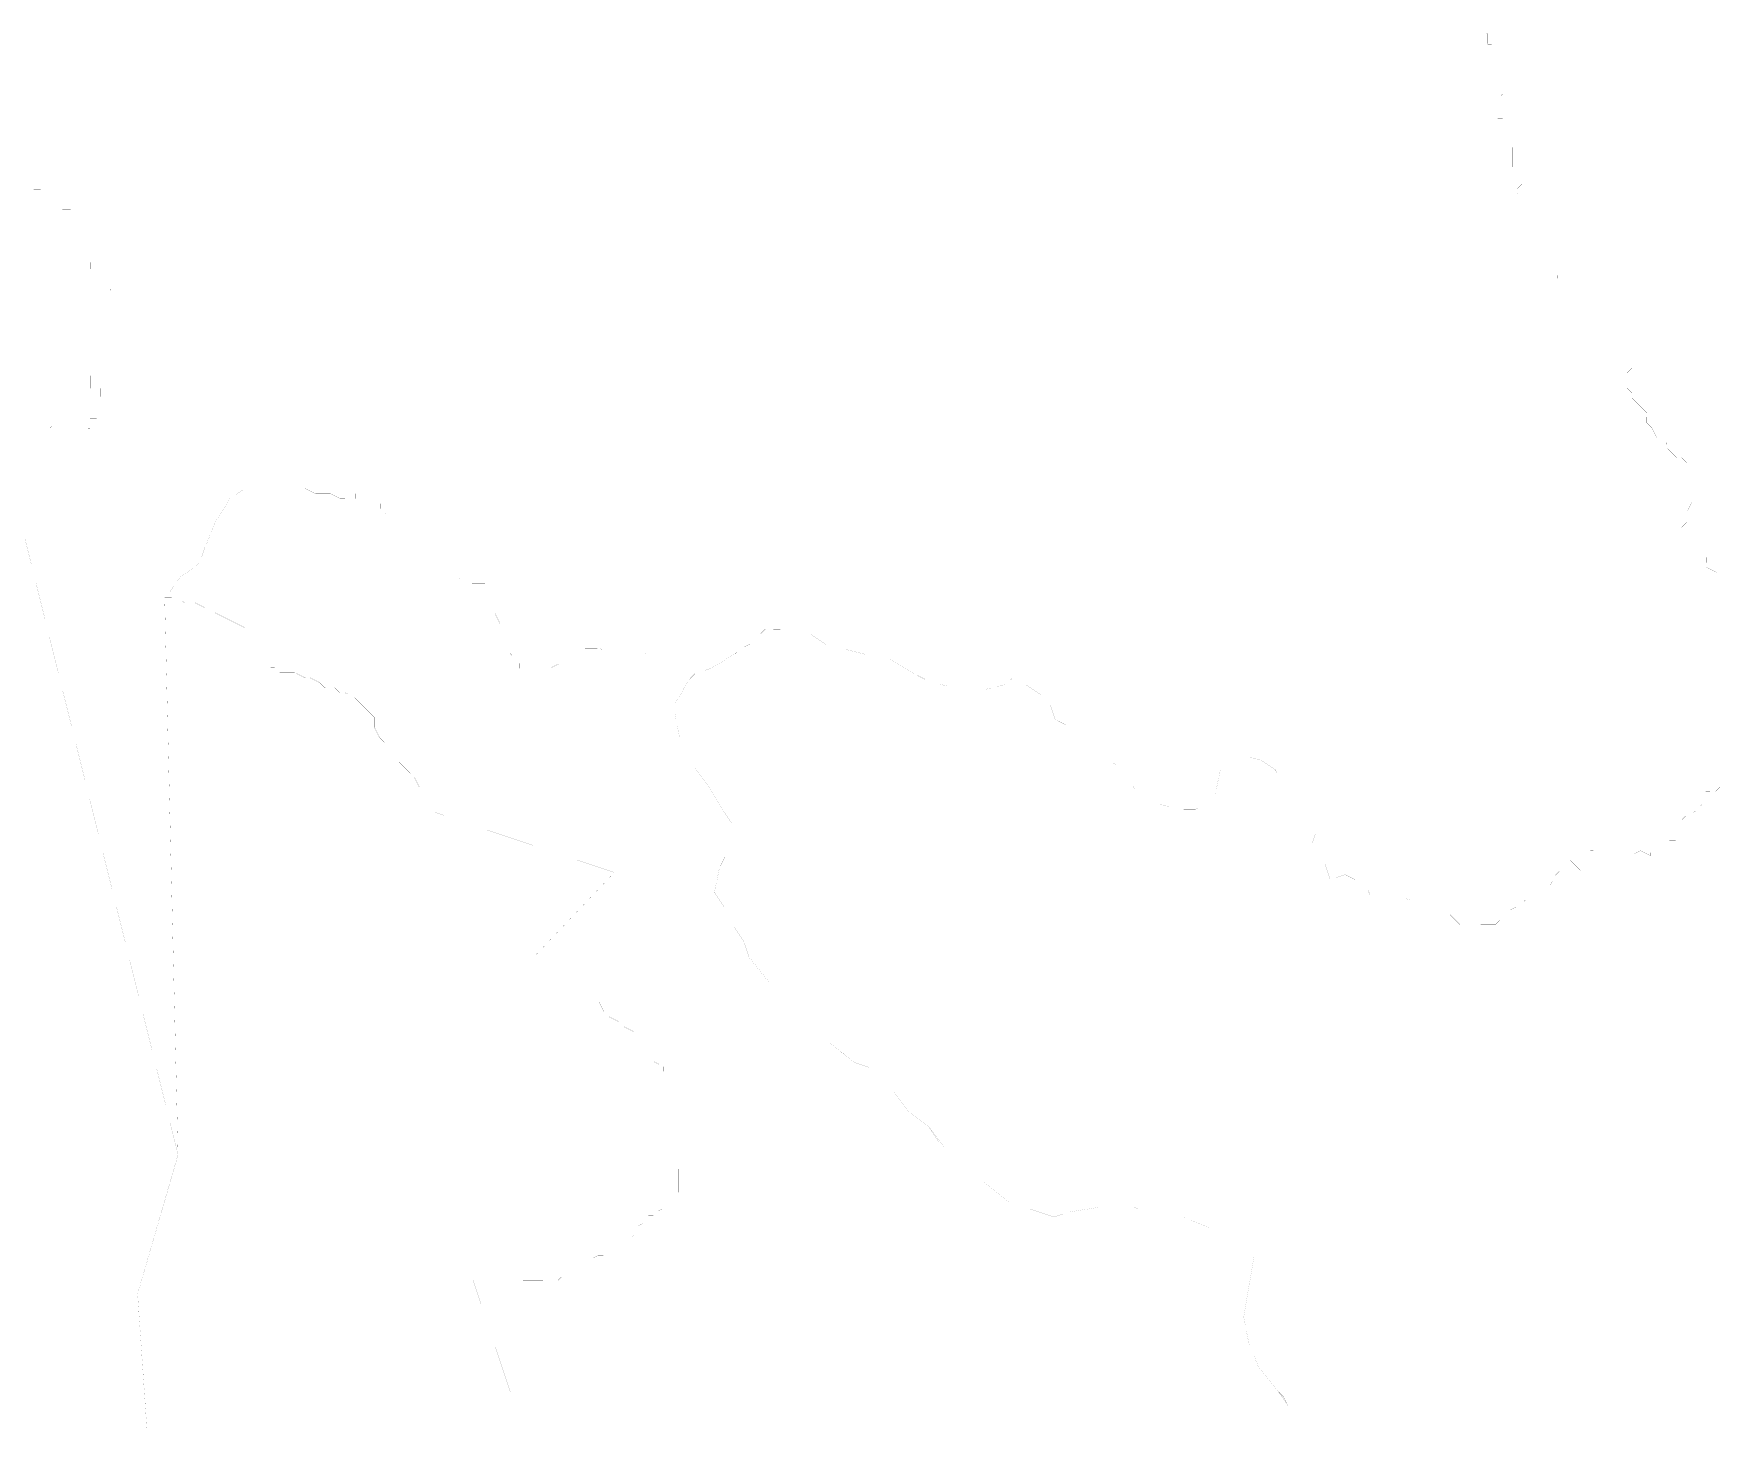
# Model space of a CAD drawing. Header units: metres. Extents: x 561401 to 594056, y 8460144 to 8508504.
# Drawn here: x 575356 to 581632, y 8495844 to 8500997 of the extents above; entities that cross this region are included whole.
import ezdxf

# ---------------------------------------------------------------- set-up
doc = ezdxf.new("R2010")
doc.units = ezdxf.units.M
doc.layers.add('1.2. AFECTADOS BASE GRAFICA SUNARP', color=150, linetype='Continuous')
doc.layers.add('1.2. BASE GRAFICA SUNARP', color=150, linetype='Continuous')

msp = doc.modelspace()

# ---------------------------------------------------------------- linework, layer by layer
at = {"layer": '1.2. AFECTADOS BASE GRAFICA SUNARP', "color": 64, "linetype": 'Continuous', "lineweight": -3, "const_width": 0.2}
for points in [[(575342.1, 8499535.5), (575379.3, 8499535.4), (575416.4, 8499535.3), (575453.7, 8499572.1), (575490.8, 8499572), (575490.7, 8499535.1), (575527.8, 8499535), (575565, 8499534.8), (575565.1, 8499571.8), (575602.2, 8499571.7), (575602.3, 8499608.6), (575602.4, 8499645.5), (575602.6, 8499682.4), (575565.4, 8499682.5), (575565.6, 8499756.3), (575602.8, 8499756.2), (575602.9, 8499793.1), (575603, 8499830), (575603.1, 8499866.9), (575640.2, 8499866.8), (575640.3, 8499903.7), (575640.4, 8499940.7), (575640.5, 8499977.6), (575640.6, 8500014.5), (575640.8, 8500051.4), (575603.7, 8500088.4), (575566.7, 8500125.4), (575566.8, 8500162.3), (575529.7, 8500199.4), (575529.8, 8500236.3), (575529.9, 8500273.2), (575492.8, 8500273.3), (575492.9, 8500310.2), (575493, 8500347.1), (575455.9, 8500347.2), (575418.8, 8500384.2), (575381.8, 8500421.3), (575344.6, 8500421.4)], [(575777.1, 8495806.5), (575741.5, 8496323.3), (575891.5, 8496839.5), (575267.3, 8499351.1)], [(580085.4, 8495756.8), (580011.5, 8495904.7), (579993.1, 8495941.6), (579974.6, 8495960.2), (579900.6, 8496052.6), (579863.7, 8496145), (579845.4, 8496237.3), (579864.3, 8496348), (579883.2, 8496458.7), (579827.7, 8496514.2), (579716.4, 8496569.9), (579623.7, 8496607.1), (579549.4, 8496607.3), (579438.1, 8496644.6), (579308.1, 8496644.9), (579196.6, 8496626.8), (579140.8, 8496608.5), (579029.5, 8496645.8), (578973.8, 8496664.4), (578881.2, 8496738.5), (578825.6, 8496775.6), (578807.1, 8496794.1), (578733, 8496868.1), (578714.5, 8496886.6), (578677.5, 8496942.1), (578603.4, 8496997.7), (578547.9, 8497071.7), (578492.4, 8497127.2), (578455.3, 8497164.2), (578399.7, 8497182.8), (578307, 8497256.9), (578251.5, 8497312.4), (578214.5, 8497349.5), (578158.9, 8497405), (578084.8, 8497479), (578010.8, 8497571.5), (577992.4, 8497626.9), (577955.4, 8497682.4), (577918.5, 8497756.3), (577881.5, 8497811.8), (577900.4, 8497904), (577919.1, 8497940.9), (577937.7, 8497959.3), (577956.4, 8497996.3), (577956.5, 8498051.5), (577919.6, 8498107), (577864.1, 8498199.4), (577808.6, 8498273.4), (577753.2, 8498384.3), (577734.9, 8498476.6), (577735, 8498513.5), (577791, 8498605.6), (577809.6, 8498624), (577772.6, 8498642.6), (577772.7, 8498679.5), (577716.9, 8498679.7), (577679.8, 8498679.8), (577642.7, 8498679.9), (577624.1, 8498698.4), (577605.6, 8498698.4), (577587, 8498698.5), (577568.4, 8498698.6), (577549.8, 8498698.6), (577531.3, 8498698.7), (577512.7, 8498698.7), (577494.1, 8498698.8), (577457, 8498717.3), (577438.5, 8498717.4), (577419.9, 8498717.4), (577401.3, 8498717.5), (577382.7, 8498699.1), (577364.1, 8498699.2), (577345.6, 8498699.2), (577327, 8498699.3), (577326.9, 8498680.8), (577308.3, 8498662.4), (577271.1, 8498644.1), (577252.5, 8498625.7), (577233.9, 8498625.7), (577215.3, 8498625.8), (577178.2, 8498644.3), (577159.7, 8498644.4), (577159.7, 8498662.8), (577141.2, 8498681.3), (577122.7, 8498699.9), (577122.7, 8498718.3), (577104.2, 8498736.8), (577104.3, 8498755.3), (577104.3, 8498773.7), (577085.8, 8498792.2), (577085.9, 8498810.7), (577067.4, 8498847.7), (577067.5, 8498866.1), (577048.9, 8498866.2), (577048.9, 8498884.6), (577049, 8498903.1), (577030.4, 8498903.1), (577030.5, 8498921.6), (577030.5, 8498940), (577030.6, 8498958.5), (577012, 8498958.6), (576993.4, 8498958.6), (576974.9, 8498958.7), (576956.3, 8498958.7), (576937.8, 8498977.2), (576919.2, 8498977.3), (576900.6, 8498977.3), (576882, 8498977.4), (576863.5, 8498995.9), (576845, 8499014.4), (576845.1, 8499032.9), (576826.5, 8499051.4), (576826.6, 8499069.8), (576826.7, 8499088.3), (576808.1, 8499106.8), (576808.2, 8499125.2), (576789.6, 8499125.3), (576771.1, 8499143.8), (576734, 8499162.4), (576715.5, 8499180.9), (576696.9, 8499180.9), (576678.4, 8499199.4), (576659.8, 8499199.5), (576659.9, 8499218), (576641.4, 8499236.5), (576641.4, 8499254.9), (576622.9, 8499273.4), (576604.3, 8499273.5), (576567.2, 8499292), (576548.7, 8499292.1), (576548.6, 8499273.6), (576530, 8499273.7), (576492.9, 8499273.8), (576455.8, 8499292.4), (576400.1, 8499292.5), (576363, 8499311.1), (576325.8, 8499311.2), (576288.7, 8499311.3), (576270.1, 8499311.4), (576251.5, 8499311.4), (576233, 8499311.5), (576214.4, 8499311.5), (576195.8, 8499311.6), (576177.2, 8499311.6), (576140.1, 8499311.7), (576084.3, 8499275), (576028.3, 8499182.9), (575990.9, 8499090.7), (575972.2, 8499035.4), (575897.7, 8498980.2), (575860.4, 8498925), (575841.8, 8498906.6), (575841.8, 8498906.6), (575878.9, 8498906.5), (575916, 8498887.9), (575953.2, 8498887.8), (575990.2, 8498869.2), (576008.8, 8498869.2), (576027.3, 8498850.7), (576064.4, 8498832.1), (576101.5, 8498813.6), (576138.6, 8498795), (576157.1, 8498776.5), (576175.7, 8498758), (576212.7, 8498721), (576212.6, 8498702.5), (576231.2, 8498684), (576231.1, 8498665.5), (576231.1, 8498647.1), (576249.6, 8498647), (576268.1, 8498628.5), (576305.3, 8498628.4), (576323.9, 8498628.4), (576360.9, 8498609.8), (576379.5, 8498609.7), (576416.6, 8498591.2), (576435.1, 8498572.7), (576472.3, 8498572.6), (576490.8, 8498554.1), (576509.4, 8498554), (576546.5, 8498535.4), (576565, 8498516.9), (576583.5, 8498498.4), (576602, 8498479.9), (576620.5, 8498461.4), (576620.4, 8498424.5), (576638.9, 8498387.5), (576657.4, 8498369), (576657.4, 8498350.6), (576675.9, 8498332.1), (576694.4, 8498313.6), (576712.9, 8498295), (576731.4, 8498276.5), (576749.9, 8498258), (576768.5, 8498239.5), (576786.9, 8498202.6), (576805.4, 8498184), (576823.9, 8498147.1), (576823.9, 8498128.6), (576842.4, 8498110.1), (577510.3, 8497886.7), (577212.3, 8497573.9), (577249.3, 8497555.3), (577267.9, 8497536.8), (577304.9, 8497518.2), (577323.5, 8497499.7), (577360.6, 8497481.2), (577379.1, 8497462.7), (577416.1, 8497425.6), (577453.2, 8497407.1), (577471.7, 8497370.1), (577490.2, 8497351.6), (577527.3, 8497333), (577545.8, 8497314.5), (577582.9, 8497296), (577601.3, 8497259), (577619.8, 8497240.5), (577638.3, 8497203.5), (577656.8, 8497185), (577693.9, 8497166.5), (577693.8, 8497129.6), (577693.8, 8497111.1), (577693.6, 8497074.2), (577712.2, 8497055.7), (577712.1, 8497037.2), (577730.6, 8497000.3), (577730.5, 8496981.8), (577730.4, 8496944.9), (577748.9, 8496926.4), (577748.8, 8496889.5), (577748.8, 8496871), (577748.7, 8496834.1), (577748.5, 8496797.2), (577748.4, 8496760.3), (577748.3, 8496723.4), (577748.3, 8496705), (577748.2, 8496686.5), (577729.6, 8496668.1), (577711, 8496649.7), (577673.8, 8496631.4), (577655.1, 8496613), (577636.6, 8496613), (577636.5, 8496594.6), (577599.3, 8496576.2), (577580.6, 8496539.4), (577562, 8496521), (577543.4, 8496521), (577524.9, 8496539.5), (577506.4, 8496539.6), (577506.3, 8496521.1), (577506.3, 8496502.7), (577487.6, 8496484.3), (577469, 8496465.9), (577450.4, 8496465.9), (577413.2, 8496447.6), (577394.7, 8496447.6), (577376.1, 8496447.7), (577357.5, 8496429.3), (577338.9, 8496429.4), (577320.3, 8496411), (577320.2, 8496392.5), (577301.6, 8496374.1), (577283, 8496374.2), (577245.9, 8496374.3), (577208.7, 8496374.4), (577190.2, 8496374.4), (577171.6, 8496374.5), (577134.5, 8496374.6), (577115.9, 8496374.6), (577097.3, 8496356.3), (577078.7, 8496356.3), (577041.5, 8496356.4), (577004.5, 8496375), (576985.9, 8496375), (577243.6, 8495599.2)], [(577243.6, 8495599.2), (576985.9, 8496375), (577004.5, 8496375), (577041.5, 8496356.4), (577078.7, 8496356.3), (577097.3, 8496356.3), (577115.9, 8496374.6), (577134.5, 8496374.6), (577171.6, 8496374.5), (577190.2, 8496374.4), (577208.7, 8496374.4), (577245.9, 8496374.3), (577283, 8496374.2), (577301.6, 8496374.1), (577320.2, 8496392.5), (577320.3, 8496411), (577338.9, 8496429.4), (577357.5, 8496429.3), (577376.1, 8496447.7), (577394.7, 8496447.6), (577413.2, 8496447.6), (577450.4, 8496465.9), (577469, 8496465.9), (577487.6, 8496484.3), (577506.3, 8496502.7), (577506.3, 8496521.1), (577506.4, 8496539.6), (577524.9, 8496539.5), (577543.4, 8496521), (577562, 8496521), (577580.6, 8496539.4), (577599.3, 8496576.2), (577636.5, 8496594.6), (577636.6, 8496613), (577655.1, 8496613), (577673.8, 8496631.4), (577711, 8496649.7), (577729.6, 8496668.1), (577748.2, 8496686.5), (577748.3, 8496705), (577748.3, 8496723.4), (577748.4, 8496760.3), (577748.5, 8496797.2), (577748.7, 8496834.1), (577748.8, 8496871), (577748.8, 8496889.5), (577748.9, 8496926.4), (577730.4, 8496944.9), (577730.5, 8496981.8), (577730.6, 8497000.3), (577712.1, 8497037.2), (577712.2, 8497055.7), (577693.6, 8497074.2), (577693.8, 8497111.1), (577693.8, 8497129.6), (577693.9, 8497166.5), (577656.8, 8497185), (577638.3, 8497203.5), (577619.8, 8497240.5), (577601.3, 8497259), (577582.9, 8497296), (577545.8, 8497314.5), (577527.3, 8497333), (577490.2, 8497351.6), (577471.7, 8497370.1), (577453.2, 8497407.1), (577416.1, 8497425.6), (577379.1, 8497462.7), (577360.6, 8497481.2), (577323.5, 8497499.7), (577304.9, 8497518.2), (577267.9, 8497536.8), (577249.3, 8497555.3), (577212.3, 8497573.9), (577510.3, 8497886.7), (576842.4, 8498110.1), (576823.9, 8498128.6), (576823.9, 8498147.1), (576805.4, 8498184), (576786.9, 8498202.6), (576768.5, 8498239.5), (576749.9, 8498258), (576731.4, 8498276.5), (576712.9, 8498295), (576694.4, 8498313.6), (576675.9, 8498332.1), (576657.4, 8498350.6), (576657.4, 8498369), (576638.9, 8498387.5), (576620.4, 8498424.5), (576620.5, 8498461.4), (576602, 8498479.9), (576583.5, 8498498.4), (576565, 8498516.9), (576546.5, 8498535.4), (576509.4, 8498554), (576490.8, 8498554.1), (576472.3, 8498572.6), (576435.1, 8498572.7), (576416.6, 8498591.2), (576379.5, 8498609.7), (576360.9, 8498609.8), (576323.9, 8498628.4), (576305.3, 8498628.4), (576268.1, 8498628.5), (576249.6, 8498647), (576231.1, 8498647.1), (576231.1, 8498665.5), (576231.2, 8498684), (576212.6, 8498702.5), (576212.7, 8498721), (576175.7, 8498758), (576157.1, 8498776.5), (576138.6, 8498795), (576101.5, 8498813.6), (576064.4, 8498832.1), (576027.3, 8498850.7), (576008.8, 8498869.2), (575990.2, 8498869.2), (575953.2, 8498887.8), (575916, 8498887.9), (575878.9, 8498906.5), (575841.8, 8498906.6), (575891.5, 8496839.5), (575891.4, 8496839.6), (575891.4, 8496839.6), (575741.5, 8496323.3), (575777.1, 8495806.5)], [(581634.4, 8498224.9), (581615.7, 8498206.5), (581597.1, 8498188.1), (581560, 8498188.2), (581559.9, 8498169.8), (581541.2, 8498132.9), (581522.6, 8498114.5), (581485.4, 8498096.2), (581466.8, 8498077.8), (581466.7, 8498059.3), (581466.6, 8498022.4), (581448, 8498004), (581410.8, 8498004.2), (581373.7, 8498004.3), (581355.1, 8498004.3), (581355, 8497985.9), (581355, 8497967.4), (581354.9, 8497949), (581317.8, 8497967.5), (581280.6, 8497949.2), (581262, 8497930.8), (581243.4, 8497930.8), (581224.9, 8497949.4), (581187.8, 8497967.9), (581169.3, 8497968), (581132.1, 8497968.1), (581113.4, 8497931.2), (581094.8, 8497912.9), (581094.7, 8497894.4), (581076.2, 8497912.9), (581057.7, 8497931.4), (581057.8, 8497949.9), (581039.1, 8497931.5), (581020.5, 8497913.1), (581020.5, 8497894.6), (581001.8, 8497876.2), (580983.1, 8497839.4), (580983, 8497802.5), (580964.4, 8497784.1), (580945.8, 8497784.1), (580890.1, 8497784.3), (580871.5, 8497765.9), (580834.3, 8497747.6), (580815.7, 8497729.2), (580778.4, 8497692.4), (580741.3, 8497692.5), (580704.1, 8497692.6), (580648.4, 8497692.8), (580611.4, 8497729.8), (580555.7, 8497748.4), (580500.1, 8497785.5), (580463, 8497785.6), (580388.7, 8497804.3), (580370.2, 8497804.3), (580314.4, 8497804.5), (580296, 8497841.5), (580277.4, 8497841.5), (580258.9, 8497860), (580221.8, 8497878.6), (580166, 8497860.3), (580147.6, 8497915.7), (580129.1, 8497934.3), (580092.1, 8497971.3), (580110.8, 8498026.6), (580092.3, 8498045.1), (580055.2, 8498063.7), (580036.7, 8498082.2), (580036.8, 8498119.1), (579999.8, 8498156.1), (580000, 8498211.5), (579981.4, 8498230), (579963, 8498266.9), (579907.4, 8498304), (579833.1, 8498322.7), (579814.6, 8498322.8), (579758.7, 8498267.6), (579739.8, 8498175.3), (579702.6, 8498138.5), (579665.4, 8498120.2), (579609.7, 8498120.4), (579535.4, 8498139.1), (579479.8, 8498176.1), (579442.7, 8498194.7), (579405.8, 8498250.2), (579368.7, 8498287.2), (579313.1, 8498324.3), (579294.6, 8498342.8), (579276.1, 8498361.3), (579257.6, 8498379.8), (579220.6, 8498435.3), (579183.4, 8498435.4), (579146.4, 8498454), (579127.9, 8498509.4), (579090.9, 8498546.4), (579035.3, 8498583.5), (579016.8, 8498620.4), (578979.6, 8498602.1), (578961, 8498583.7), (578886.7, 8498565.5), (578793.8, 8498565.7), (578719.6, 8498584.4), (578663.9, 8498603), (578626.8, 8498621.6), (578534.1, 8498677.2), (578497, 8498695.8), (578441.3, 8498696), (578367.1, 8498714.6), (578311.4, 8498733.3), (578292.9, 8498733.3), (578237.2, 8498770.4), (578218.7, 8498770.5), (578181.5, 8498752.1), (578163, 8498770.6), (578125.9, 8498789.2), (578088.7, 8498789.3), (578070.1, 8498789.3), (578014.3, 8498734.1), (577977.1, 8498715.8), (577958.4, 8498697.4), (577865.4, 8498642.3), (577809.6, 8498624), (577791, 8498605.6), (577735, 8498513.5), (577734.9, 8498476.6), (577753.2, 8498384.3), (577808.6, 8498273.4), (577864.1, 8498199.4), (577919.6, 8498107), (577956.5, 8498051.5), (577956.4, 8497996.1), (577937.7, 8497959.3), (577919.1, 8497940.9), (577900.4, 8497904), (577881.5, 8497811.8), (577918.5, 8497756.3), (577955.4, 8497682.4), (577992.4, 8497626.9), (578010.8, 8497571.5), (578084.8, 8497479), (578158.9, 8497405), (578214.5, 8497349.5), (578251.5, 8497312.4), (578307, 8497256.9), (578399.7, 8497182.8), (578455.3, 8497164.2), (578492.4, 8497127.2), (578547.9, 8497071.7), (578603.4, 8496997.7), (578677.5, 8496942.1), (578733, 8496868.1), (578807.1, 8496794.1), (578825.6, 8496775.6), (578881.2, 8496738.5), (578973.8, 8496664.4), (579029.5, 8496645.8), (579140.8, 8496608.5), (579196.6, 8496626.8), (579308.1, 8496644.9), (579438.1, 8496644.6), (579549.4, 8496607.3), (579623.7, 8496607.1), (579716.4, 8496569.9), (579827.7, 8496514.2), (579883.2, 8496458.7), (579864.3, 8496348), (579845.4, 8496237.3), (579863.7, 8496145), (579900.6, 8496052.6), (579974.6, 8495960.2), (580011.5, 8495904.7), (580085.4, 8495756.8)]]:
    msp.add_lwpolyline(points, dxfattribs=at)
at = {"layer": '1.2. BASE GRAFICA SUNARP', "color": 64, "linetype": 'Continuous', "lineweight": -3, "const_width": 0.2}
msp.add_lwpolyline([(580732.8, 8501014.5), (580751.4, 8500996), (580751.3, 8500977.5), (580751.2, 8500959.1), (580769.8, 8500959), (580788.3, 8500940.5), (580788.3, 8500922.1), (580788.2, 8500903.6), (580788.2, 8500885.1), (580788.1, 8500866.7), (580788.1, 8500848.2), (580806.6, 8500848.2), (580806.6, 8500829.7), (580806.5, 8500811.3), (580825.1, 8500811.2), (580806.5, 8500792.8), (580806.4, 8500774.4), (580787.8, 8500756), (580787.7, 8500737.5), (580787.7, 8500719), (580787.6, 8500700.6), (580787.5, 8500682.1), (580806.1, 8500682.1), (580806.1, 8500663.6), (580806, 8500645.2), (580824.5, 8500626.6), (580824.5, 8500608.2), (580843, 8500589.7), (580842.9, 8500571.2), (580842.9, 8500552.8), (580842.8, 8500534.3), (580842.8, 8500515.9), (580842.7, 8500497.4), (580842.6, 8500478.9), (580861.2, 8500478.9), (580861.2, 8500460.4), (580879.7, 8500460.4), (580879.7, 8500441.9), (580861.1, 8500423.5), (580861, 8500405.1), (580879.6, 8500405), (580879.5, 8500386.5), (580898.1, 8500386.5), (580898, 8500368), (580898, 8500349.6), (580897.9, 8500331.1), (580897.9, 8500312.7), (580897.8, 8500294.2), (580897.7, 8500275.8), (580897.7, 8500257.3), (580916.2, 8500238.8), (580934.7, 8500220.3), (580934.7, 8500201.8), (580953.2, 8500201.8), (580953.2, 8500183.3), (580953.1, 8500164.8), (580953.1, 8500146.4), (580971.6, 8500146.3), (580990.2, 8500146.3), (580990.2, 8500127.8), (581008.7, 8500109.3), (581008.6, 8500090.8), (581027.2, 8500090.8), (581045.8, 8500090.7), (581064.3, 8500090.7), (581082.9, 8500090.6), (581120, 8500072.1), (581138.5, 8500053.5), (581157, 8500016.6), (581175.4, 8499979.6), (581194, 8499961.1), (581212.4, 8499924.1), (581212.4, 8499905.7), (581230.8, 8499868.7), (581230.8, 8499850.2), (581230.7, 8499831.8), (581249.2, 8499813.3), (581267.7, 8499794.8), (581286.3, 8499794.7), (581286.3, 8499776.2), (581286.2, 8499757.8), (581267.6, 8499739.4), (581267.5, 8499720.9), (581267.4, 8499684), (581285.9, 8499665.5), (581285.9, 8499647.1), (581304.4, 8499628.5), (581322.9, 8499610), (581341.4, 8499591.5), (581341.3, 8499554.6), (581359.8, 8499536.1), (581378.3, 8499499.1), (581396.8, 8499480.6), (581415.4, 8499480.6), (581415.3, 8499462.1), (581433.8, 8499443.6), (581452.3, 8499425.1), (581470.9, 8499425), (581489.4, 8499406.5), (581489.3, 8499369.6), (581507.8, 8499351.1), (581507.8, 8499332.6), (581507.7, 8499314.2), (581507.7, 8499295.7), (581507.5, 8499258.8), (581488.9, 8499221.9), (581488.7, 8499185), (581470.1, 8499166.6), (581470.1, 8499148.2), (581488.6, 8499129.7), (581507.1, 8499111.2), (581525.6, 8499092.6), (581544.1, 8499074.1), (581562.6, 8499055.6), (581562.5, 8499018.7), (581599.6, 8499000.1), (581618.1, 8498963.2), (581655.2, 8498944.6)], dxfattribs=at)

doc.saveas('drawing.dxf')
